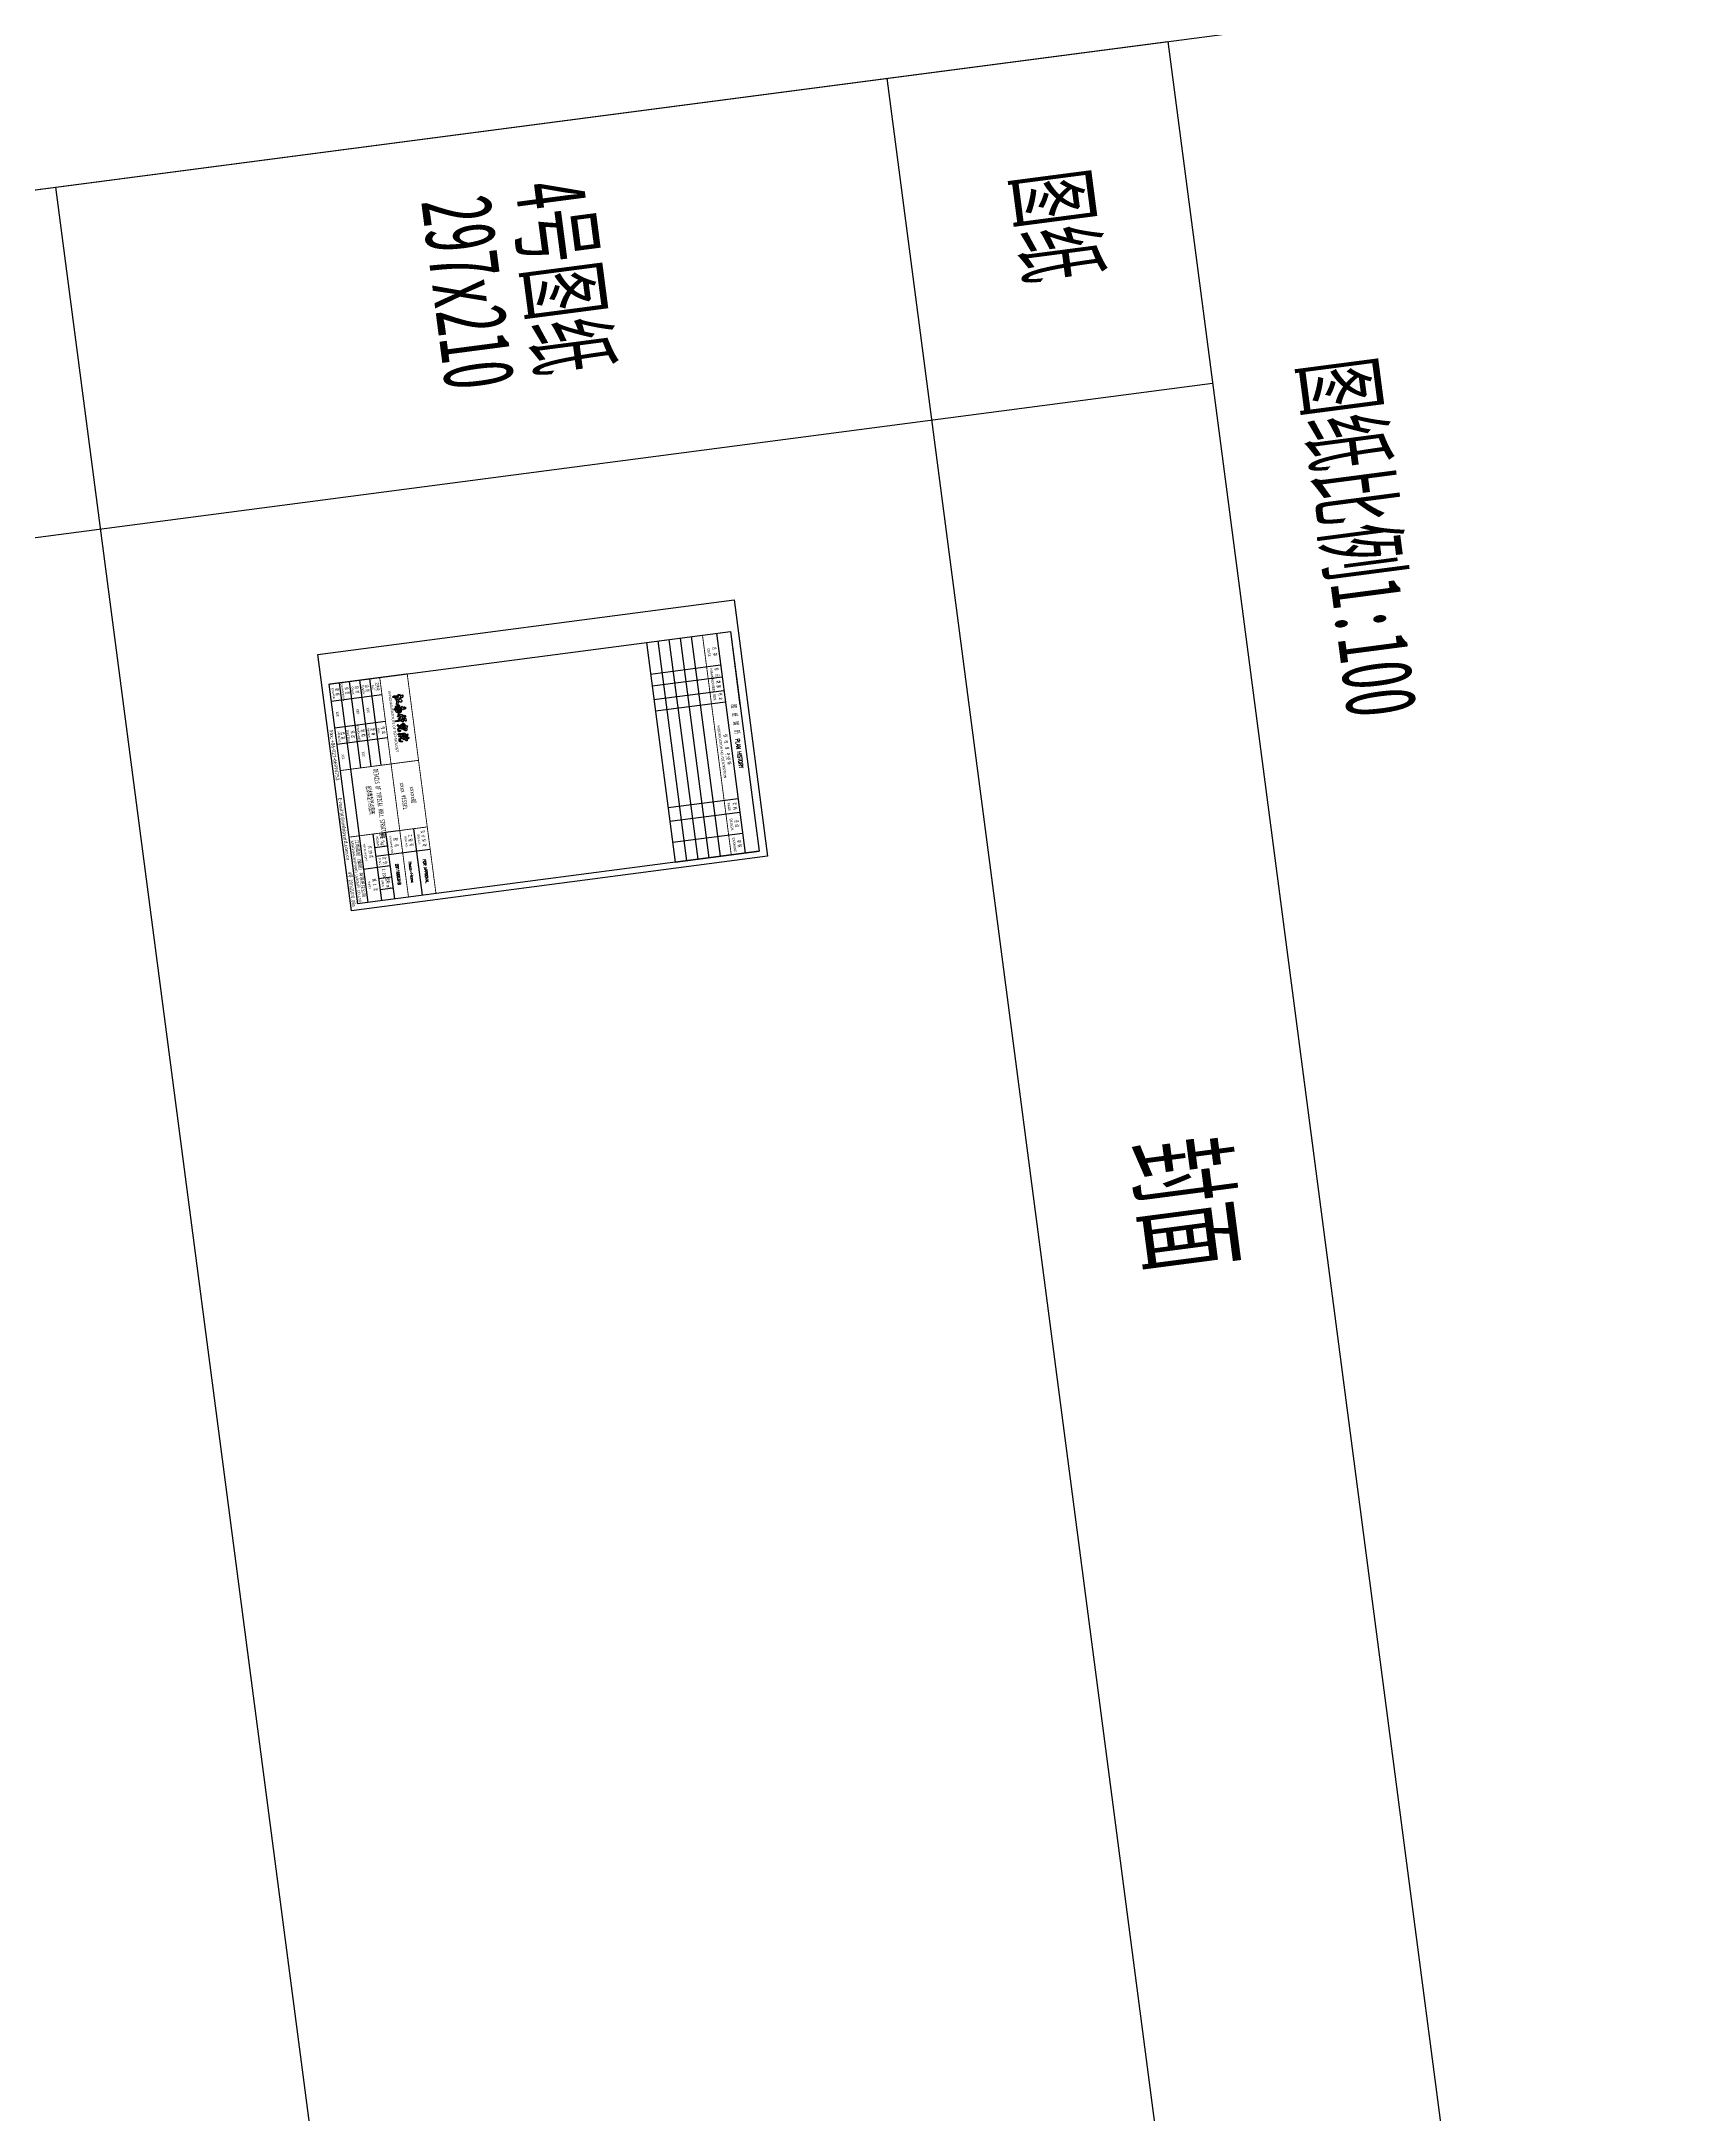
# Model space of a CAD drawing. Header units: millimetres. Extents: x -14906165 to 53546503, y 133836 to 58622790.
# Drawn here: x 19539984 to 28082166, y 36008583 to 46796443 of the extents above; entities that cross this region are included whole.
import ezdxf
from ezdxf.enums import TextEntityAlignment as Align

# ---------------------------------------------------------------- set-up
doc = ezdxf.new("R2010")
doc.units = ezdxf.units.MM
doc.header["$LTSCALE"] = 100
doc.layers.add('Text', color=7, linetype='Continuous')
doc.layers.add('标准形式增加', color=6, linetype='Continuous')
doc.layers.add('细线层', color=7, linetype='Continuous', lineweight=25)
doc.styles.add('ASHLEY', font='', dxfattribs={"width": 0.75})
doc.styles.add('JNRD_CH', font='')
doc.styles.add('JNRD_E2', font='romand.shx', dxfattribs={"width": 0.8})
doc.styles.get("Standard").update_dxf_attribs({"font": ''})
doc.styles.add('样式 1', font='calibri.ttf')
doc.styles.add('样式 2', font='')
doc.styles.add('样式88', font='calibri.ttf')
doc.styles.add('英文（双）', font='romand.shx', dxfattribs={"width": 0.7})
doc.styles.get('ASHLEY').set_extended_font_data('SimSun')
doc.styles.get('JNRD_CH').set_extended_font_data('FangSong_GB2312')
doc.styles.get('Standard').set_extended_font_data('SimSun')
doc.styles.get('样式 2').set_extended_font_data('SimSun')

# ---------------------------------------------------------------- blocks, each defined once
blk = doc.blocks.new('Z$W@#67C734B2')
at = {"layer": '细线层'}
for points in [[(17.2, 13.8), (16.7, 14.4), (16.6, 14.5), (16.6, 14.6), (16.6, 14.7), (16.7, 14.7), (17, 14.7), (17.7, 14.6), (18.1, 14.5), (18.3, 14.3), (18.5, 14.2), (18.6, 14), (18.7, 13.8), (18.7, 13.6), (18.7, 13.5), (18.7, 13.4), (18.6, 13.2), (18.5, 13.1), (18.3, 13), (18.2, 13), (18.1, 13), (17.6, 13), (17.2, 13.1), (17.1, 13.1), (17.1, 13.1), (16.7, 12.9), (16.6, 12.8), (16.5, 12.8), (16.5, 12.8), (16.4, 12.9), (16.4, 12.9), (16.4, 13), (16.6, 13.2), (16.9, 13.6), (17.2, 13.8), (17.2, 13.8)], [(28, 15), (27.7, 15.3), (27.7, 15.5), (27.6, 15.6), (27.5, 15.6), (27.4, 15.7), (27.3, 15.7), (27.2, 15.6), (27.1, 15.5), (26.9, 15.3), (26.8, 15.1), (26.8, 14.9), (26.7, 14.8), (26.7, 14.5), (26.7, 14.3), (26.7, 13.7), (26.7, 13.6), (26.4, 13.4), (26.2, 13.3), (26, 13.2), (25.9, 13.2), (25.8, 13.1), (25.8, 12.9), (25.9, 12.8), (26.1, 12.6), (26.2, 12.6), (26.6, 12.6), (26.6, 12.6), (26.6, 12.3), (26.6, 12.1), (26.5, 12), (26.4, 11.8), (26.1, 11.6), (25.9, 11.5), (25.6, 11.5), (25.2, 11.4), (24.9, 11.4), (24.7, 11.3), (24.5, 11.2), (24.4, 11), (24.4, 10.9), (24.4, 10.6), (24.4, 10.2), (24.5, 9.9), (24.7, 9.3), (24.9, 8.9), (25.1, 8.5), (25.2, 8.3), (25.3, 8.2), (25.4, 8.2), (25.6, 8.2), (25.8, 8.2), (25.9, 8.3), (26.1, 8.4), (26.1, 8.5), (26.1, 8.5), (26, 8.7), (26, 8.8), (25.9, 9), (25.7, 9.3), (25.6, 9.4), (25.6, 9.6), (25.7, 9.7), (25.7, 9.8), (25.7, 10), (25.7, 10.1), (25.8, 10.2), (25.8, 10.2), (25.9, 10.1), (25.9, 10), (26, 9.9), (26, 9.9), (26.1, 9.9), (26.1, 9.9), (26.2, 10), (26.2, 10), (26.4, 10), (26.5, 10.1), (26.8, 10.2), (26.8, 10.2), (26.9, 10.2), (26.9, 10.1), (27, 9.9), (27, 9.9), (26.9, 9.8), (26.8, 9.7), (26.5, 9.6), (26.3, 9.5), (26.3, 9.5), (26.3, 9.6), (26.2, 9.6), (26, 9.6), (25.9, 9.5), (25.9, 9.2), (25.9, 9.1), (26.1, 9), (26.2, 9), (26.5, 9), (26.7, 9.1), (26.8, 9.2), (27, 9.2), (27, 8.6)], [(27, 8.6), (27, 8), (27, 7.4), (27, 7.2), (27, 7.1), (27.2, 7), (27.3, 7), (27.4, 7), (27.5, 7), (27.6, 7), (27.6, 7.3), (27.6, 7.5), (27.6, 9.3), (27.6, 9.3), (27.6, 9.4), (27.7, 9.5), (27.7, 9.5), (27.8, 9.4), (27.8, 9.3), (27.9, 9.1), (28.1, 8.7), (28.2, 8.5), (28.3, 8.4), (28.5, 8.2), (28.7, 8.1), (29, 8), (29.3, 8.1), (29.5, 8.2), (29.8, 8.5), (29.9, 8.9), (30, 9.1), (30.1, 9.4), (30.2, 9.8), (30.3, 10.4), (30.4, 10.9), (30.4, 11.1), (30.3, 11.5), (30.2, 11.8), (30, 12), (29.8, 12.2), (29.5, 12.3), (29.2, 12.3), (28.8, 12.3), (28.4, 12.3), (27.9, 12.2), (27.6, 12.1), (27.5, 12.1), (27.4, 12), (27.4, 12.1), (27.4, 12.1), (27.5, 12.2), (27.5, 12.5), (27.5, 12.6), (27.5, 12.7), (27.6, 12.7), (28.1, 13), (28.3, 13), (28.3, 13.1), (28.4, 13.2), (28.4, 13.4), (28.4, 13.5), (28.3, 13.6), (28.1, 13.6), (28, 13.7), (28, 13.8), (28, 14.4), (28, 14.8), (28, 14.8), (28, 15)], [(27.5, 15.3), (27.8, 14.9), (27.9, 14.8), (27.9, 14.8), (27.9, 14.7), (27.8, 14.5), (27.7, 14.2), (27.6, 14), (27.5, 13.9), (27.5, 13.9), (27.5, 13.9), (27.4, 14.1), (27.4, 14.3), (27.3, 14.6), (27.3, 14.8), (27.3, 15), (27.4, 15.1), (27.4, 15.2), (27.4, 15.3), (27.5, 15.3)], [(41.7, 13.8), (42, 14), (42, 14), (42, 14.1), (41.9, 14.2), (41.9, 14.6), (41.9, 14.7), (41.9, 14.8), (41.9, 15), (42.2, 15), (42.6, 14.8), (43.1, 14.7), (43.3, 14.5), (43.5, 14.3), (43.6, 14.2), (43.6, 14.2), (44.1, 14.3), (44.4, 14.3), (44.8, 14.3), (45.1, 14.3), (45.5, 14.2), (45.7, 13.9), (45.8, 13.7), (45.9, 13.4), (45.9, 13.2), (45.8, 13.1), (45.7, 13), (45.7, 13), (45.5, 13), (45.4, 12.9), (45.2, 12.9), (44.8, 13), (43.8, 13.1), (43, 13.1), (42.7, 13), (42.7, 13), (42.9, 13.1), (43.4, 13.2), (44, 13.4), (44.3, 13.5), (44.4, 13.5), (44.4, 13.6), (43.8, 13.6), (43.6, 13.6), (43.3, 13.5), (43.1, 13.3), (42.9, 13.3), (42.6, 13.3), (42.4, 13.3)], [(49, 13.7), (49, 13.8), (48.8, 14), (48.6, 14.2), (48.5, 14.2), (48.5, 14.3), (48.5, 14.4), (48.6, 14.5), (48.8, 14.6), (49, 14.6), (49.1, 14.6), (49.2, 14.6), (49.3, 14.6), (49.4, 14.5), (49.5, 14.4), (49.5, 14.4), (49.6, 14.3), (49.7, 14.3), (49.9, 14.3), (50.1, 14.1), (50.2, 13.9), (50.3, 13.8), (50.3, 13.6), (50.3, 13.4), (50.4, 13.3), (50.4, 13.3), (50.5, 13.3), (50.6, 13.4), (50.9, 13.6), (51.1, 13.8), (51.3, 13.9), (51.4, 14), (51.4, 14), (51.2, 14.1), (51.1, 14.2), (51, 14.2), (51, 14.3), (51, 14.4), (51, 14.5), (51.1, 14.6), (51.3, 14.7), (51.4, 14.7), (51.6, 14.8), (51.7, 14.8), (51.8, 14.8), (52, 14.8), (52.2, 14.7), (52.4, 14.5), (52.5, 14.3), (52.5, 14.2), (52.6, 14), (52.6, 13.9), (52.6, 13.8), (52.5, 13.8), (52.4, 13.7), (52.4, 13.6), (52.5, 13.6), (52.7, 13.7), (52.8, 13.7), (53.3, 13.6), (53.6, 13.6), (53.9, 13.4), (54, 13.3), (54, 13), (54, 12.9), (53.9, 12.7), (53.7, 12.6), (53.5, 12.5), (53.4, 12.5), (53.2, 12.4), (53, 12.2), (52.9, 12.2), (52.9, 12.1), (52.9, 12), (52.8, 11.9), (52.3, 11.9), (51.8, 11.7), (51.6, 11.6), (51.2, 11.4), (50.9, 11.2), (51.3, 11.3), (51.8, 11.5), (52.2, 11.7), (52.3, 11.8), (52.4, 11.8), (52.6, 11.6), (52.7, 11.5), (52.8, 11.2), (52.8, 11.1), (52.6, 11)], [(16.2, 12.7), (16.2, 12.7), (16.3, 12.7), (16.3, 12.6), (16.4, 12.6), (16.4, 12.4), (16.5, 12.2), (16.6, 12), (16.8, 11.9), (16.9, 11.7), (17.1, 11.6), (17.2, 11.5), (17.2, 11.4), (17.3, 11.3), (17.4, 11.2), (17.4, 10.9), (17.4, 10.7), (17.4, 10.5), (17.4, 10.3), (17.2, 10), (17, 9.5), (16.8, 9.2), (16.7, 9), (16.7, 8.9), (16.8, 8.8), (16.8, 8.7), (16.9, 8.6), (16.9, 8.7), (17, 8.7), (17.2, 8.9), (17.3, 9.2), (17.6, 9.6), (17.8, 10.1), (18, 10.6), (18.1, 10.9), (18.2, 11.1), (18.3, 11.2), (18.3, 11.2), (18.4, 11.2), (18.4, 11.2), (18.5, 11.1), (18.5, 11), (18.6, 10.9), (18.5, 10.7), (18.4, 10.4), (18.4, 10.2), (18.4, 10.1), (18.4, 10.1), (19.1, 10.1), (19.3, 10.2), (19.5, 10.3), (19.8, 10.8), (20, 11.2), (20.2, 11.4), (20.2, 11.5), (19.9, 11.7), (19.5, 11.8), (19.1, 12), (18.8, 12.1), (18.7, 12.2), (18.7, 12.3), (18.7, 12.5), (18.8, 12.6), (18.9, 12.7), (19.6, 12.7), (20.1, 12.8), (20.3, 12.9), (20.4, 12.9), (20.4, 13), (20.7, 13.2), (20.9, 13.4), (21, 13.5), (21.2, 13.5), (21.4, 13.4), (21.7, 13.3), (21.9, 13.1), (22.2, 12.8), (22.3, 12.7), (22.3, 12.6), (22.3, 12.5), (22.2, 12.3), (22.1, 12.2), (22, 12.2), (21.8, 11.9), (21.3, 11.3), (20.9, 10.7), (20.9, 10.6), (20.9, 10.4), (21.4, 10.5), (22, 10.5), (22.2, 10.8), (22.3, 10.8), (22.5, 10.8), (22.6, 10.8), (22.9, 10.6), (23.2, 10.4), (23.4, 10.2), (23.6, 10), (23.6, 9.9), (23.6, 9.6), (23.6, 9.4), (23.4, 9.3), (23.3, 9.2), (23.2, 9.2), (23, 9.2), (22.7, 9.3), (22.2, 9.6), (21.9, 9.7), (20.5, 9.6), (19.9, 9.5), (19.4, 9.2), (19.1, 9), (19, 9), (18.7, 9.1), (18.5, 9.2), (18.2, 9.6), (18.2, 9.6), (18.1, 9.2), (18.1, 8.9), (18, 8.4), (17.8, 8), (17.7, 7.6), (17.6, 7.5), (17.4, 7.4), (17.3, 7.4), (17, 7.4), (16.9, 7.5), (16.7, 7.7), (16.6, 7.9), (16.4, 8.2), (16.4, 8.5), (16.4, 8.8), (16.4, 9.1), (16.5, 9.3), (16.6, 10.3), (16.6, 10.6), (16.3, 10.9), (16.1, 11.1), (15.9, 11.3), (15.9, 11.4), (15.9, 11.7), (15.9, 12), (16, 12.3), (16, 12.6), (16.1, 12.7), (16.1, 12.7), (16.2, 12.7)], [(25.3, 9.8), (25.2, 10), (25.1, 10.2), (25, 10.7), (24.9, 10.8), (24.9, 11), (25.1, 11.2), (25.3, 11.3), (25.6, 11.3), (25.8, 11.3), (25.9, 11.3), (26, 11.3), (26.1, 11.3), (26.1, 11.3), (26.2, 11.3), (26.2, 11.2), (26.2, 11.2), (26.2, 11.2), (26.3, 11.1), (26.3, 11.1), (26.3, 11.1), (26.4, 11.1), (26.5, 11), (26.4, 10.9), (26.4, 10.8), (26.4, 10.8), (26.4, 10.7), (26.4, 10.7), (26.4, 10.7), (26.5, 10.7), (26.5, 10.6), (26.4, 10.5), (26.2, 10.4), (26.1, 10.4), (26, 10.3), (26, 10.3), (25.8, 10.3), (25.8, 10.3), (25.8, 10.4), (25.9, 10.5), (25.9, 10.6), (25.9, 10.7), (25.8, 10.7), (25.8, 10.6), (25.7, 10.3), (25.6, 10.2), (25.6, 10.1), (25.5, 10), (25.4, 9.9), (25.3, 9.9), (25.3, 9.8)], [(26.7, 11.3), (27.2, 11.5), (27.4, 11.5), (27.5, 11.5), (27.6, 11.6), (27.7, 11.5), (27.6, 11.5), (27.5, 11.4), (27.2, 11.2), (27, 11), (26.9, 10.9), (26.8, 10.9), (26.8, 10.9), (26.7, 11), (26.7, 11.1), (26.7, 11.2), (26.7, 11.2), (26.7, 11.3)], [(28, 10.5), (28.2, 10.3), (28.2, 10.2), (27.9, 10.2), (27.8, 10.1), (27.8, 10.1), (27.7, 10.2), (27.7, 10.1), (27.7, 10.1), (27.6, 10.1), (27.6, 10.1), (27.6, 10.2), (27.8, 10.4), (28, 10.4), (28, 10.5), (28, 10.5)], [(28.1, 11.1), (28.2, 11.1), (28.3, 11.1), (28.4, 11.1), (28.5, 11.2), (28.6, 11.2), (28.8, 11.1), (28.8, 11), (28.8, 10.9), (28.6, 10.7), (28.5, 10.7), (28.4, 10.6), (28.2, 10.5), (28.3, 10.3), (28.3, 10.3), (28.6, 10.4), (28.7, 10.4), (28.8, 10.3), (28.8, 10.2), (28.8, 10), (28.8, 9.9), (28.7, 9.8), (28.6, 9.8), (28.3, 9.7), (28.2, 9.7), (28.1, 9.6), (28.1, 9.5), (28.3, 9.3), (28.4, 9.2), (28.5, 9.1), (28.7, 9.1), (28.8, 9.1), (28.9, 9.1), (29, 9.3), (29.1, 9.5), (29.2, 9.9), (29.2, 10.3), (29.3, 10.9), (29.4, 11.3), (29.4, 11.5), (29.2, 11.6), (28.8, 11.7), (28.6, 11.7), (28.5, 11.7), (28.4, 11.6), (28.3, 11.5), (28.2, 11.3), (28.2, 11.2), (28.1, 11.1)], [(33.4, 13.7), (33.3, 13.9), (33.2, 14), (33.2, 14.1), (33.3, 14.2), (33.4, 14.4), (33.6, 14.6), (33.8, 14.6), (34, 14.6), (34.2, 14.5), (34.4, 14.4), (34.5, 14.3), (34.6, 14), (34.7, 13.8), (34.7, 13.6), (34.7, 13.5), (34.6, 13.3), (34.5, 13.2), (34.4, 13.2), (34.3, 13.3), (34, 13.5), (33.8, 13.6), (33.8, 13.6), (33.7, 13.6), (33.6, 13.6), (33.5, 13.4), (33.3, 13), (33.2, 12.9), (33.3, 12.7), (33.3, 12.4), (33.3, 12.2), (33.2, 12.1), (33.2, 12), (33.2, 12), (33.3, 12), (33.6, 12.2), (33.8, 12.2), (34.2, 12.3), (34.4, 12.2), (34.7, 12.2), (34.8, 12), (34.9, 11.9), (35, 11.9), (35.1, 12.1), (35.2, 12.3), (35.3, 12.5), (35.3, 12.6), (35.7, 12.9), (35.8, 13), (35.9, 13.3), (36.1, 13.5), (36.1, 13.6), (36.1, 13.6), (36.1, 13.6), (35.9, 13.6), (35.8, 13.6), (35.6, 13.7), (35.4, 13.7), (35.2, 13.8), (35.1, 13.9), (35.1, 14), (35.1, 14), (35.2, 14.1), (35.3, 14.3), (35.5, 14.4), (35.8, 14.4), (36.2, 14.5), (36.5, 14.6), (36.9, 14.6), (37.3, 14.6), (37.5, 14.6), (37.7, 14.6), (37.8, 14.5), (37.9, 14.3), (37.9, 14.2), (38, 14.1), (38, 14), (37.9, 13.9), (37.8, 13.8), (37.7, 13.7), (37.6, 13.6), (37.5, 13.6), (37.5, 13.6), (37.3, 13.6), (37.2, 13.6), (37, 13.6), (36.8, 13.6), (36.6, 13.6), (36.4, 13.5), (36.2, 13.3), (36, 13.2), (36, 13.1), (36, 13), (36, 13), (36.2, 13), (36.4, 12.9), (36.6, 12.8), (36.6, 12.8), (36.7, 12.9), (36.8, 13.1), (36.8, 13.3), (36.8, 13.5), (36.9, 13.5), (37.1, 13.3), (37.3, 13.1), (37.3, 13), (37.3, 12.7), (37.3, 12.6), (37.4, 12.4), (37.5, 12.4), (37.8, 12.4), (37.9, 12.4), (38, 12.5), (38, 12.6), (38.1, 12.6), (38.2, 12.5), (38.3, 12.4), (38.5, 12.3), (38.5, 12.2), (38.5, 12.1), (38.5, 12.1), (38.3, 11.9), (38.2, 11.7), (38.2, 11.7), (38, 11.7), (37.8, 11.6), (37.5, 11.6), (37.4, 11.5), (37.4, 9.2), (37.3, 8.4), (37.3, 7.9), (37.2, 7.6), (37.2, 7.3), (37.2, 7.3), (37.1, 7.9), (37.1, 7.2), (37, 7.1), (37, 7.1), (36.9, 7.7), (36.9, 7.7), (36.9, 7.1), (36.9, 6.9), (36.8, 6.9), (36.8, 6.9), (36.7, 7.1), (36.7, 7.4), (36.7, 7.8), (36.6, 8.2), (36.6, 8.8), (36.6, 11.1), (36.6, 11.3), (36.6, 11.3), (36.1, 11.1), (35.9, 11), (35.9, 10.8), (35.9, 10.2), (36.1, 10.2), (36.1, 10.1), (36, 9.8), (36, 9.7), (36, 9.5), (36, 9.5), (35.9, 9.4), (35.8, 9.4), (35.7, 9.4), (35.5, 9.4), (35.5, 9.3), (35.3, 9.3), (35.2, 9.4), (35.1, 9.6), (35.2, 9.7), (35.2, 9.8), (35.2, 10.5), (35.1, 10.7), (35.1, 10.7), (35, 10.6), (34.9, 10.6), (34.8, 10.6), (34.6, 10.8), (34.5, 10.8), (34.2, 10.7), (34.2, 10.7), (34.2, 10.6), (34.3, 10.3), (34.4, 10.2), (34.4, 10.1), (33.9, 9.7), (33.8, 9.6), (33.8, 9.6), (33.7, 9.6), (33.6, 9.6), (33.5, 9.5), (33.5, 9.4), (33.6, 9.2), (33.6, 9.1), (33.5, 8.9), (33.3, 8.8), (33.2, 8.8), (33, 9), (32.8, 9.2), (32.8, 9.3), (32.7, 9.6), (32.7, 9.9), (32.6, 10.4), (32.6, 10.6), (32.6, 10.6), (32.6, 10.6), (32.5, 10.4), (32.4, 10.1), (32.3, 9.9), (32.2, 9.9), (32.2, 9.7), (32.1, 9.6), (31.9, 9.4), (31.7, 9.4), (31.5, 9.5), (31.5, 9.5), (31.4, 9.4), (31.3, 9.4), (31.1, 9.6), (31.3, 9.8), (31.5, 10.1), (31.6, 10.4), (31.8, 11), (32.1, 11.6), (32.3, 12.1), (32.6, 12.6), (32.8, 12.9), (32.9, 13.1), (33.2, 13.3), (33.3, 13.4), (33.4, 13.6), (33.4, 13.7)], [(33.2, 11), (33.4, 11.2), (33.5, 11.3), (33.6, 11.3), (33.7, 11.3), (33.8, 11.4), (33.8, 11.3), (33.6, 11.1), (33.5, 10.9), (33.3, 10.7), (33.3, 10.7), (33.2, 10.7), (33.1, 10.7), (33.1, 10.9), (33.2, 11)], [(36, 12.5), (36.1, 12.7), (36.3, 12.7), (36.4, 12.7), (36.7, 12.6), (36.7, 12.5), (36.7, 12.3), (36.6, 12.1), (36.5, 12.1), (36.4, 12), (36.2, 12), (35.9, 12), (35.9, 12), (35.9, 12.3), (36, 12.5)], [(42.4, 13.3), (42.4, 13.4), (42.2, 13.4), (41.8, 13.3), (41.6, 13.3), (41.4, 13.3), (41.2, 13.3), (41.1, 13.2), (41, 13.1), (40.8, 12.9), (40.7, 12.8), (40.6, 12.6), (40.6, 12.2), (40.6, 12), (40.7, 11.8), (40.7, 11.6), (40.8, 11.5), (40.7, 11.5), (40.7, 11.4), (40.6, 11.3), (40.4, 11.1), (40.3, 11), (40.2, 11), (40.1, 11.1), (39.9, 11.3), (39.8, 11.6), (39.7, 11.8), (39.6, 11.9), (39.6, 12), (39.7, 12.3), (39.8, 12.7), (39.9, 13), (40.1, 13.2), (40.3, 13.3), (40.6, 13.3), (40.8, 13.4), (41.1, 13.5), (41.3, 13.7), (41.4, 13.7), (41.6, 13.8), (41.7, 13.8)], [(41.6, 10.2), (41.4, 9.8), (41.2, 9.4), (40.8, 8.8), (40.7, 8.6), (40.6, 8.5), (40.5, 8.4), (40.5, 8.5), (40.4, 8.6), (40.3, 8.7), (40.2, 8.8), (40.1, 8.8), (40.1, 8.7), (40.1, 8.6), (40.1, 8.4), (40.3, 8.1), (40.4, 8), (40.4, 7.9), (40.5, 7.8), (40.6, 7.8), (40.7, 7.8), (40.9, 8), (41.2, 8.3), (41.4, 8.6), (41.6, 9), (41.9, 9.5), (42.1, 10), (42.3, 10.2), (42.3, 10.4), (42.4, 10.5), (42.6, 10.5), (42.7, 10.5), (42.7, 10.4), (42.6, 10.3), (42.6, 10.1), (42.6, 9.9), (42.5, 9.6), (42.5, 9.4), (42.5, 9.3), (42.5, 9.1), (42.5, 8.9), (42.6, 8.8), (42.7, 8.5), (42.9, 8.3), (43.1, 8.1), (43.2, 8), (43.4, 7.9), (43.7, 7.9), (44, 7.8), (44.3, 7.8), (44.7, 7.8), (45, 7.9), (45.1, 7.9), (45.3, 8), (45.4, 8.1), (45.5, 8.2), (45.6, 8.3)], [(45.6, 8.3), (45.6, 8.5), (45.6, 8.8), (45.6, 9), (45.5, 9.4), (45.4, 9.6), (45.3, 9.8), (45.2, 9.8), (45.2, 9.8), (45.1, 9.7), (45.2, 9.6), (45.2, 9.4), (45.1, 9.2), (45.1, 8.9), (45, 8.8), (44.8, 8.6), (44.6, 8.6), (44.5, 8.6), (44.1, 8.6), (43.8, 8.6), (43.5, 8.7), (43.4, 8.7), (43.3, 8.8), (43.3, 9.1), (43.4, 9.5), (43.4, 9.8), (43.4, 10), (43.5, 10.3), (43.7, 10.6), (43.9, 10.7), (44, 10.9), (44, 11), (43.9, 11.2), (43.8, 11.3), (43.5, 11.4), (43.3, 11.4), (43.1, 11.3), (42.9, 11.3), (42.8, 11.2), (42.7, 11.2), (42.6, 11.3), (42.7, 11.3), (42.8, 11.7), (43, 12), (43.1, 12.1), (43.3, 12.1), (43.6, 12), (43.7, 11.9), (43.9, 11.9), (44.2, 11.8), (44.5, 11.8), (44.7, 11.8), (44.8, 11.8), (44.9, 12.1), (44.9, 12.3), (44.9, 12.3), (44.9, 12.5), (44.8, 12.5), (44.6, 12.6), (44.4, 12.6), (44.3, 12.5), (44.1, 12.5), (44, 12.5), (43.7, 12.6), (43.4, 12.7), (43.2, 12.8), (43, 12.9), (43, 12.9), (42.8, 12.9), (42.8, 12.9), (42.6, 12.7), (42.5, 12.5), (42.3, 12.2), (42.2, 11.9), (42.1, 11.8), (42.2, 11.7), (42.1, 11.5), (42.1, 11.2), (42, 11.1), (41.8, 10.9), (41.2, 10.7), (40.9, 10.6), (40.8, 10.5), (40.7, 10.5), (40.6, 10.6), (40.6, 10.6), (40.6, 10.4), (40.6, 10.2), (40.7, 10.1), (40.9, 10), (41, 10), (41.2, 10.1), (41.4, 10.2), (41.5, 10.2), (41.6, 10.2)], [(41.2, 11), (41, 11), (41, 11), (40.9, 11.3), (40.9, 11.5), (41, 11.8), (41.1, 12.1), (41.3, 12.3), (41.5, 12.5), (41.8, 12.6), (41.8, 12.6), (41.7, 12.4), (41.7, 12.3), (41.6, 12.1), (41.6, 12), (41.6, 11.9), (41.7, 11.9), (41.8, 12), (41.9, 12), (42, 12), (42, 12), (41.9, 11.9), (41.8, 11.7), (41.7, 11.5), (41.7, 11.2), (41.6, 11.1), (41.6, 11.1), (41.5, 11.2), (41.4, 11.1), (41.3, 11), (41.3, 11), (41.2, 11), (41.2, 11)], [(43.2, 12.4), (43.7, 12.4), (43.8, 12.4), (43.8, 12.5), (43.5, 12.6), (43.3, 12.7), (43.2, 12.7), (43.1, 12.6), (43.1, 12.5), (43.2, 12.4)], [(52.6, 11), (52.5, 10.9), (52.3, 10.9), (52.1, 10.8), (52, 10.6), (51.9, 10.5), (51.8, 10.1), (51.8, 9.5), (51.8, 9.1), (51.7, 9), (51.7, 8.9), (51.8, 8.7), (52.1, 8.6), (52.3, 8.6), (52.6, 8.6), (52.8, 8.6), (53.1, 8.7), (53.4, 8.7), (53.5, 8.8), (53.6, 8.9), (53.7, 9.2), (53.8, 9.6), (53.8, 9.7), (53.8, 9.8), (53.9, 9.9), (54, 9.9), (54, 10), (54.1, 10.1), (54.1, 10.3), (54.1, 10.3), (54.2, 10.2), (54.3, 10), (54.3, 9.9), (54.3, 9.9), (54.3, 9.7), (54.3, 9.4), (54.2, 8.9), (54.1, 8.6), (54, 8.4), (53.9, 8.2), (53.6, 8), (53.4, 7.9), (53.1, 7.9), (52.6, 7.9), (52.2, 8), (51.8, 8), (51.6, 8.1), (51.4, 8.4), (51.3, 8.6), (51.2, 8.9), (51.1, 9.2), (51.2, 9.5), (51.3, 10), (51.4, 10.2), (51.4, 10.4), (51.4, 10.5), (51.4, 10.5), (51.3, 10.4), (51, 10.1), (50.8, 9.8), (50.6, 9.5), (50.3, 9), (50.1, 8.6), (49.9, 8.3), (49.7, 8.1), (49.5, 8.1), (49.4, 8), (49.3, 8), (49.2, 8.1), (49.1, 8.4), (49.1, 8.5), (49.1, 8.7), (49.2, 9), (49.3, 9.2), (49.3, 9.2), (49.3, 9), (49.4, 8.9), (49.4, 8.7), (49.4, 8.7), (49.5, 8.7), (49.7, 9), (50, 9.5), (50.2, 9.9), (50.3, 10), (50.4, 10.1), (50.4, 10.1), (50.3, 10.1), (50.2, 10.1), (50.1, 10.1), (49.7, 10.1), (49.6, 10.1), (49.6, 10.2), (49.5, 10.4), (49.6, 10.5), (49.6, 10.6), (49.8, 10.8), (50, 10.9), (50.3, 11.1), (50.6, 11.3), (50.8, 11.4), (50.9, 11.4), (50.9, 11.5), (50.9, 11.5), (50.8, 11.6), (50.7, 11.7), (50.6, 11.8), (50.6, 11.9), (50.6, 12), (50.6, 12.2), (50.5, 12.2), (50.5, 12.3), (50.5, 12.3), (50.6, 12.4), (50.7, 12.4), (50.7, 12.3), (50.8, 12.3), (50.8, 12.3), (50.8, 12.4), (51, 12.5), (51.2, 12.6), (51.5, 12.6), (51.6, 12.6), (51.7, 12.7), (51.8, 12.8), (51.9, 12.8), (52.1, 13), (52.3, 13), (52.4, 13.1), (52.5, 13.1), (52.5, 13.2), (52.5, 13.2), (52.5, 13.3), (52.4, 13.2), (52.2, 13.2), (52, 13.1), (51.9, 13.1), (51.7, 13), (51.5, 13), (51.3, 12.9), (51, 12.9), (50.7, 12.8), (50.6, 12.6), (50.4, 12.4), (50.3, 12.1), (50.3, 12), (50.3, 11.8), (50.3, 11.4), (50.3, 11.3), (50.2, 11.2), (50.1, 11.2), (50, 11.2), (49.9, 11.2), (49.8, 11.3), (49.5, 11.6), (49.5, 11.6), (49.5, 11.5), (49.6, 11.4), (49.6, 11.1), (49.6, 10.9), (49.5, 10.7), (49.3, 10.5), (49.2, 10.4), (49.1, 10.4), (48.9, 10.5), (48.8, 10.7), (48.6, 11), (48.4, 11.3), (48.3, 11.4), (48.3, 11.5), (48.4, 11.7), (48.4, 11.9), (48.4, 11.9), (48.4, 12.1), (48.3, 12.2), (48.2, 12.2), (48.2, 12), (48.2, 11.6), (48.2, 11.3), (48.2, 11.1), (48.2, 10.2), (48.1, 9.8), (48.1, 9.4), (48.1, 9.4), (48.1, 9.3), (48.1, 9.3), (48.2, 9.4), (48.3, 9.8), (48.4, 10.3), (48.5, 10.5), (48.5, 10.4), (48.6, 10.4), (48.6, 10.3), (48.5, 9.9), (48.3, 9.4), (48.3, 9.1), (48.2, 8.5), (48.2, 8.1), (48.2, 7.9), (48.2, 7.8), (48.2, 7.7), (48, 7.7), (47.8, 7.7), (47.7, 7.7), (47.5, 7.9), (47.3, 8), (47.3, 8), (47.3, 8.1), (47.4, 8.2), (47.4, 8.6), (47.4, 8.7), (47.4, 8.9), (47.5, 9), (47.5, 9), (47.3, 9.3), (47.3, 9.7), (47.5, 10.7), (47.5, 11.2), (47.6, 11.9), (47.6, 12.1), (47.8, 12.3), (47.9, 12.4), (47.7, 12.3), (47.6, 12.3), (47.6, 12.4), (47.7, 12.5), (47.9, 12.7), (48.1, 12.8), (48.3, 12.9), (48.4, 12.9), (48.5, 12.8), (48.6, 12.8), (48.7, 13), (48.7, 13.1), (48.7, 13.3), (48.9, 13.6), (49, 13.6), (49, 13.7)], [(49.4, 12.7), (49.4, 12.9), (49.4, 13), (49.5, 13.1), (49.5, 13.1), (49.6, 13.1), (49.7, 13.1), (49.9, 12.9), (49.9, 12.9), (49.8, 12.8), (49.7, 12.7), (49.6, 12.6), (49.6, 12.4), (49.5, 12.4), (49.5, 12.5), (49.4, 12.6), (49.4, 12.7), (49.4, 12.7)], [(49.5, 11.8), (49.5, 11.9), (49.5, 11.9), (49.5, 12), (49.6, 11.9), (49.6, 11.8), (49.5, 11.8)]]:
    blk.add_lwpolyline(points, dxfattribs=at)
at = {"layer": '细线层', "style": '样式88'}
blk.add_text('JIANGNAN INSTITUTE OF TECHNOLOGY', height=1.83, dxfattribs=at).set_placement((12, 4.6))
blk = doc.blocks.new('绘图要素标准库V1.0 - 0416')
at = {"color": 0}
for p, q in [((-643091.9, -112495.2), (-643091.9, 426014.6)), ((-671091.9, 405924.3), (-348651.9, 405924.3)), ((-671091.9, 405924.3), (-348651.9, 405924.3)), ((-671091.9, 346524.3), (-348651.9, 346524.3))]:
    blk.add_line(p, q, dxfattribs=at)
for p, q in [((-630689.7, 360644.6), (-630689.7, 390394.8)), ((-630689.7, 390394.8), (-609689.6, 390394.8)), ((-628189.7, 389844.8), (-610189.7, 389844.8)), ((-628189.7, 389844.8), (-622189.7, 389844.8)), ((-628189.7, 367144.8), (-628189.7, 389844.8)), ((-628189.7, 389844.8), (-610189.7, 389844.8)), ((-610189.7, 389844.8), (-610189.7, 361144.8)), ((-609689.6, 390394.8), (-609689.6, 360644.6)), ((-628189.7, 361144.8), (-628189.7, 367144.8)), ((-628189.7, 361144.8), (-628189.7, 366744.8)), ((-626775.3, 361144.8), (-626775.3, 364781.3)), ((-624606.8, 361144.8), (-624606.8, 364781.3)), ((-615644.2, 364690.2), (-615644.2, 363772.1)), ((-628189.7, 364054), (-621098.8, 364054)), ((-628189.7, 363326.7), (-621098.8, 363326.7)), ((-615644.2, 363772.1), (-614553.4, 363772.1)), ((-615644.2, 363772.1), (-610189.7, 363772.1)), ((-613826, 362853.9), (-613826, 363772.1)), ((-612007.9, 362853.9), (-612007.9, 363772.1)), ((-611098.8, 362853.9), (-611098.8, 363772.1)), ((-628189.7, 362599.4), (-621098.8, 362599.4)), ((-628189.7, 361872.1), (-621098.8, 361872.1)), ((-615644.2, 362853.9), (-610189.7, 362853.9)), ((-609689.6, 360644.6), (-630694.1, 360644.6)), ((-628189.7, 361144.8), (-610189.7, 361144.8))]:
    blk.add_line(p, q)
at = {"linetype": 'Continuous'}
for p, q in [((-628189.6, 383850.8), (-628189.6, 389844.8)), ((-628189.6, 389844.8), (-610189.7, 389844.8)), ((-610189.7, 383850.8), (-610189.7, 389844.8)), ((-628189.6, 388850.8), (-610189.7, 388850.8)), ((-628189.6, 387050.8), (-610189.7, 387050.8)), ((-628189.6, 386250.8), (-610189.7, 386250.8)), ((-628189.6, 385450.8), (-610189.7, 385450.8)), ((-628189.6, 384650.8), (-610189.7, 384650.8)), ((-628189.6, 383850.8), (-610189.7, 383850.8))]:
    blk.add_line(p, q, dxfattribs=at)
at = {"color": 7}
for p, q in [((-625593.2, 383850.8), (-625593.2, 388850.8)), ((-624605.9, 388850.8), (-624605.9, 383850.8)), ((-623511.7, 383850.8), (-623511.7, 388850.8)), ((-622580.6, 383850.8), (-622580.6, 388850.8)), ((-614655.5, 383850.8), (-614655.5, 388850.8)), ((-613541.7, 383850.8), (-613541.7, 388850.8)), ((-611817.5, 383850.8), (-611817.5, 388850.8)), ((-613826, 365592.4), (-613826, 366744.8)), ((-623272.9, 361144.8), (-623273, 364781.3)), ((-615644.2, 365753), (-610189.7, 365753)), ((-613826, 364683.3), (-613826, 365601.5)), ((-613826, 363772.1), (-613826, 364690.2)), ((-614553.4, 362853.9), (-614553.4, 363772.1)), ((-612917, 362881.2), (-612917, 363772.1)), ((-621098.8, 361872.1), (-610189.7, 361872.1)), ((-612917, 361872.1), (-612917, 362881.2))]:
    blk.add_line(p, q, dxfattribs=at)
at = {"color": 0}
blk.add_lwpolyline([(-671091.9, 426014.6), (-348651.9, 426014.6), (-348651.9, -112495.2), (-671091.9, -112495.2)], close=True, dxfattribs=at)
at = {"linetype": 'Continuous', "const_width": 60}
blk.add_lwpolyline([(-628189.6, 387850.8), (-610189.7, 387850.8)], dxfattribs=at)
at = {"const_width": 60}
for points in [[(-610189.7, 366744.8), (-628189.7, 366744.8)], [(-628189.7, 361144.8), (-628189.7, 366744.8)], [(-621098.8, 361144.8), (-621098.8, 366744.8)], [(-615644.2, 361144.8), (-615644.2, 362732.5), (-615644.2, 363797.2), (-615644.2, 366744.8)], [(-628189.7, 364781.3), (-610189.7, 364781.3)]]:
    blk.add_lwpolyline(points, dxfattribs=at)
at = {"layer": '标准形式增加'}
blk.add_xline((-671091.9, 626302.9), (0, 1), dxfattribs=at)
at = {"xscale": 100, "yscale": 100, "zscale": 100}
blk.add_blockref('Z$W@#67C734B2', (-628189.7, 364781.3), dxfattribs=at)
for s, height, style, width, p in [('PLAN HISTORY', 300, '英文（双）', 0.7, (-619478.9, 389203.8)), ('4号 297x210=0.06m', 275, 'ASHLEY', 0.75, (-612834.9, 360731.2)), ('2', 165, 'ASHLEY', 0.75, (-610318, 360904.7))]:
    blk.add_text(s, height=height, dxfattribs=dict(style=style, width=width)).set_placement(p)
for s, height, style, p in [('DATE', 181.82, '样式 1', (-627049.6, 388048.6)), ('MARK', 181.82, '样式 1', (-625417.7, 388055.4)), ('NUMBER', 181.82, '样式 1', (-624589.8, 388045.1)), ('REV.', 181.82, '样式 1', (-623300, 388040)), ('MODIFICATION NO./DESCRIPTION', 181.82, '样式 1', (-620744.8, 388042.6)), ('PAGE', 181.82, '样式 1', (-614421.6, 388045.1)), ('DESIGN', 181.82, '样式 1', (-613115.2, 388065.2)), ('EXAMINE', 181.82, '样式 1', (-611555.5, 388074.8)), ('DES.STA.', 140, '样式 1', (-615140.4, 365971.7)), ('HULL NO.', 140, '样式 1', (-615140.4, 365055.6)), ('DESIGN', 140, '样式 1', (-627771.7, 363430.6)), ('FILE', 140, '样式 1', (-627647.9, 364154.2)), ('REVIEW', 140, '样式 1', (-624215.3, 363427.2)), ('REV.', 140, '样式 1', (-624118.6, 364153.9)), ('WEIGHT', 140, '样式 1', (-615439.7, 363050.7)), ('DRAWING NO.', 140, '样式 1', (-615292.6, 363980.2)), ('SCALE', 140, '样式 1', (-613657.9, 363034.2)), ('AREA', 140, '样式 1', (-611824.1, 363023.8)), ('COUNTERSIGN', 140, '样式 1', (-628097.6, 361977.5)), ('CHECK', 140, '样式 1', (-627733, 362694.7)), ('STANDARDIZE', 140, '样式 1', (-624570.8, 362706.1)), ('CONFIRM', 140, '样式 1', (-624296.4, 361964.9)), ('江南造船（集团）有限责任公司', 240, '样式 2', (-615362.9, 361538.9)), ('TOTAL SHEETS', 140, '样式 1', (-614952, 362075.9)), ('SHEET', 140, '样式 1', (-611879.6, 362081.3)), ('EXAMINE', 140, '样式 1', (-627851.2, 361297.8)), ('        Fax: +86-021-66994753', 250, '样式 1', (-625214.5, 360757.3)), ('APPROVE', 140, '样式 1', (-624297, 361306)), ('E-mail:jit@jnshipyard.com.cn', 250, '样式 1', (-618916.1, 360757.4)), ('JIANGNAN SHIPYARD（GROUP）CO.,LTD.', 180, '样式 1', (-615363.8, 361246.2))]:
    blk.add_text(s, height=height, dxfattribs=dict(style=style)).set_placement(p)
at = {"color": 7, "style": 'JNRD_CH', "width": 0.8}
for s, p in [('xxxxx船', (-618383.9, 366041.6)), ('xxxx VESSEL', (-618367.7, 365374.3))]:
    blk.add_text(s, height=312.5, dxfattribs=at).set_placement(p, align=Align.MIDDLE)
at = {"color": 7}
for s, height, style, width, p in [('设 计 阶 段', 250, 'ASHLEY', 0.66, (-615420.4, 366256.5)), ('FOR APPROVAL', 200, 'JNRD_E2', 0.8, (-613077.6, 366134.3)), ('文件号', 250, 'ASHLEY', 0.66, (-627825.5, 364403)), ('版 本', 250, 'ASHLEY', 0.66, (-624197.9, 364401.7)), ('工 程 号', 250, 'ASHLEY', 0.66, (-615233.6, 365333.3)), ('图  号', 250, 'ASHLEY', 0.66, (-615101.8, 364280.3)), ('Hxxxx-Hxxxx', 200, 'JNRD_E2', 0.8, (-613043.3, 365110.1)), ('校 对', 250, 'ASHLEY', 0.66, (-627737.4, 362947.8)), ('设 绘', 250, 'ASHLEY', 0.66, (-627729.5, 363675.8)), ('xxx', 250, 'ASHLEY', 0.66, (-625879.6, 362834.8)), ('xxx', 250, 'ASHLEY', 0.66, (-625869.6, 363562.1)), ('标 检', 250, 'ASHLEY', 0.66, (-624186.5, 362968.3)), ('复 审', 250, 'ASHLEY', 0.66, (-624185.5, 363678.1)), ('xxx', 250, 'ASHLEY', 0.66, (-622377.3, 362834.8)), ('DETAILS OF TYPICAL HULL STRUCTURE', 350, 'ASHLEY', 0.6, (-620845.8, 363467.2)), ('船体典型节点图册', 350, 'ASHLEY', 0.6, (-619576.9, 362820.8)), ('重量（kg）', 250, 'ASHLEY', 0.66, (-615623.6, 363346.4)), ('比 例', 250, 'ASHLEY', 0.66, (-613676.4, 363326)), ('20110003HB', 200, 'JNRD_E2', 0.8, (-612993.4, 364164.1)), ('1:100', 250, 'ASHLEY', 0.8, (-612752.9, 363168.9)), ('面积', 250, 'ASHLEY', 0.66, (-611962.4, 363345.4)), ('会 签', 250, 'ASHLEY', 0.66, (-627761.1, 362237.3)), ('审 核', 250, 'ASHLEY', 0.66, (-627764.7, 361531.1)), ('xxx', 250, 'ASHLEY', 0.66, (-625879.6, 361380.2)), ('批 准', 250, 'ASHLEY', 0.66, (-624178.3, 361528)), ('审 定', 250, 'ASHLEY', 0.66, (-624181.4, 362233.8)), ('xxx', 250, 'ASHLEY', 0.66, (-622377.2, 361380.2)), ('共    页', 250, 'ASHLEY', 0.66, (-614736.5, 362397.5)), ('39', 250, 'ASHLEY', 0.8, (-614395.6, 362397.5)), ('第    页', 250, 'ASHLEY', 0.66, (-612038.9, 362397.5)), ('1', 250, 'ASHLEY', 0.8, (-611625.3, 362397.5))]:
    blk.add_text(s, height=height, dxfattribs=dict(at, style=style, width=width)).set_placement(p)
blk.add_text('m', height=250, dxfattribs=at).set_placement((-611402.3, 363327.1))
at = {"color": 7, "width": 0.8}
blk.add_text('2', height=150, dxfattribs=at).set_placement((-611226.3, 363468.5))
at = {"layer": 'Text', "style": 'ASHLEY', "width": 0.66}
for s, height, p in [('图纸比例1:100', 5000, (-643732.7, 432455.1)), ('封面', 6000, (-582691.9, 413614.6)), ('图纸', 5000, (-661912.7, 414026)), ('4号图纸', 5000, (-666380.4, 378814.6)), ('297x210', 5000, (-666106.4, 372074.6))]:
    blk.add_text(s, height=height, dxfattribs=at).set_placement(p)
at = {"layer": 'Text', "color": 7, "style": 'ASHLEY', "width": 0.66}
for s, height, p in [('图  纸  履  历', 350, (-622296.5, 389221.5)), ('日  期', 250, (-627124.2, 388425.1)), ('标  记', 250, (-625419, 388403.2)), ('数 量', 250, (-624362.3, 388403.3)), ('版 本', 250, (-623355.6, 388403.3)), ('修  改  单  号/说 明', 250, (-619954.6, 388409.6)), ('页 码', 250, (-614380.6, 388416.9)), ('设 绘', 250, (-612951, 388401.3)), ('审 核', 250, (-611308.6, 388393.9))]:
    blk.add_text(s, height=height, dxfattribs=at).set_placement(p)

msp = doc.modelspace()

# ---------------------------------------------------------------- block references
at = {"lineweight": 5, "xscale": 64.06802830554443, "yscale": 73.4024339265743, "zscale": 64.06802830554443, "rotation": 277.4624694947158}
msp.add_blockref('绘图要素标准库V1.0 - 0416', (-22373, 103764), dxfattribs=at)

doc.saveas('drawing.dxf')
